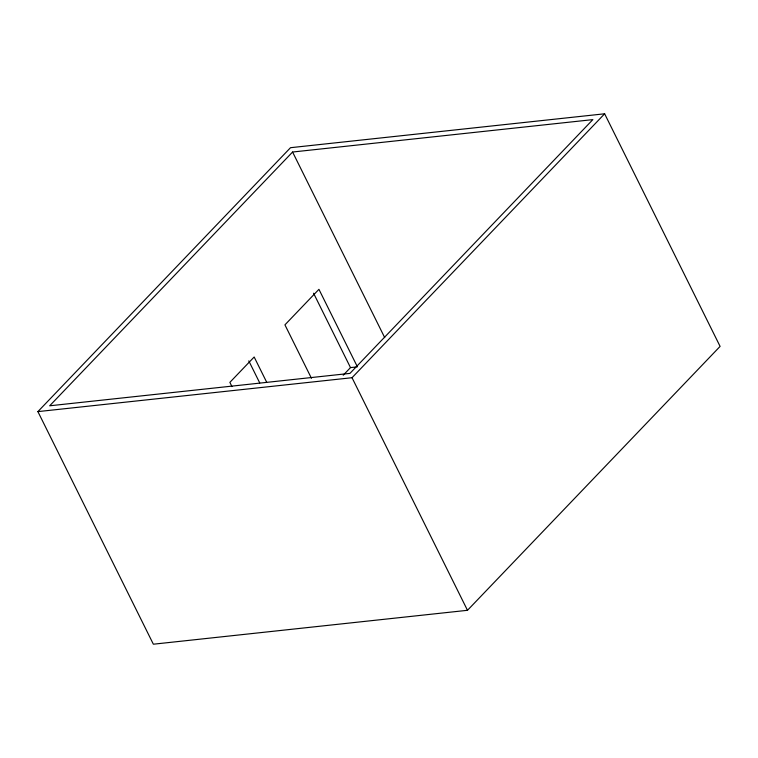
<?xml version="1.0" encoding="UTF-8"?>
<svg xmlns="http://www.w3.org/2000/svg" width="758" height="758" viewBox="0 0 758 758"><rect width="100%" height="100%" fill="white"/><g stroke="black" fill="none" stroke-linecap="round" stroke-linejoin="round"><path stroke-width="1.14" d="M37.9 411.613L290.513 147.696L604.638 113.795L720.1 346.387L467.487 610.304L153.362 644.205L37.9 411.613L352.025 377.711L604.638 113.795M292.588 152.026L49.687 405.795L349.959 373.381L592.851 119.622L292.588 152.026L384.713 337.623M343.203 375.219L350.499 367.602L356.269 366.986M357.425 366.863L318.938 289.329L284.932 324.86L311.453 378.289M313.566 293.223L350.499 367.602M352.025 377.711L467.487 610.304M266.645 382.146L254.167 356.999L229.873 382.373L231.957 386.571M248.795 360.893L259.719 382.894"/></g></svg>
